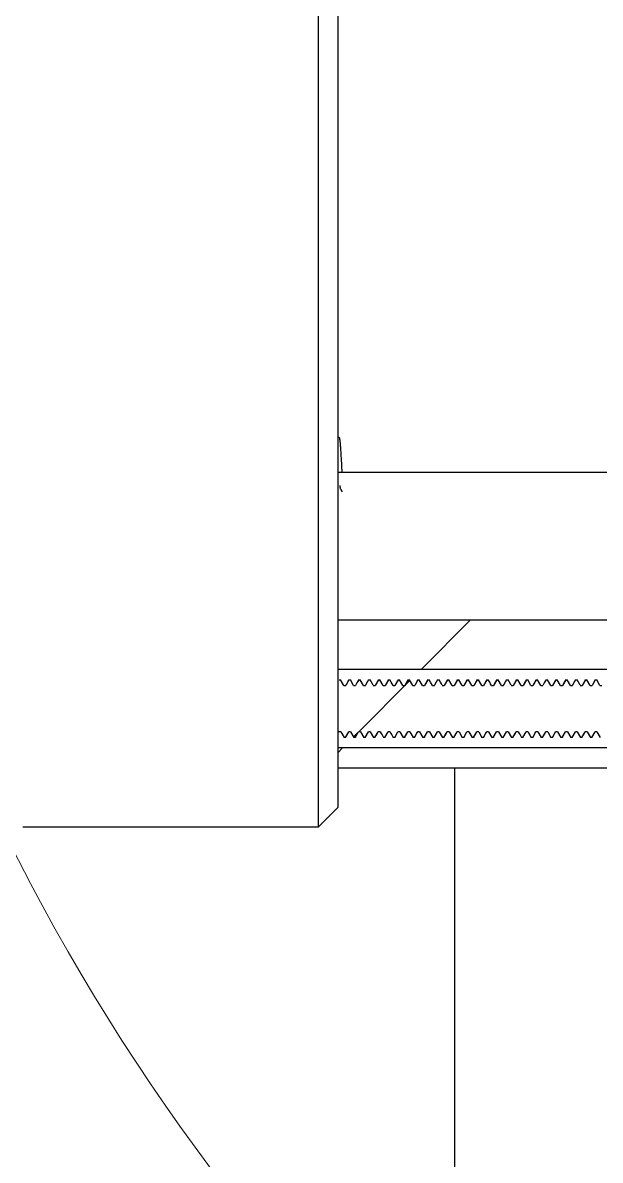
# Model space of a CAD drawing. Header units: millimetres. Extents: x 2 to 1187, y 2 to 839.
# Drawn here: x 599.64 to 606.96, y 740.39 to 754.81 of the extents above; entities that cross this region are included whole.
import ezdxf

# ---------------------------------------------------------------- set-up
doc = ezdxf.new("R2010")
doc.units = ezdxf.units.MM

# ---------------------------------------------------------------- blocks, each defined once
blk = doc.blocks.new('SW_HATCH_0')
at = {"color": 0, "linetype": 'Continuous', "lineweight": 18}
for p, q in [((-68.017, 129.549), (-68.642, 128.924)), ((-68.787, 128.778), (-69.435, 128.13)), ((-69.447, 128.119), (-69.501, 128.065)), ((-69.642, 127.924), (-69.698, 127.868))]:
    blk.add_line(p, q, dxfattribs=at)

msp = doc.modelspace()

# ---------------------------------------------------------------- linework, layer by layer
at = {"color": 7, "linetype": 'Continuous', "lineweight": 25}
for p, q in [((603.6358, 749.1149), (607.2608, 749.1149)), ((603.6667, 748.8978), (603.6875, 748.862)), ((603.6358, 747.2399), (608.8858, 747.2399)), ((603.6358, 746.6149), (608.8795, 746.6149)), ((603.6481, 746.4808), (603.6659, 746.4808)), ((603.7072, 746.4097), (603.6659, 746.4812)), ((603.7072, 746.4093), (603.7318, 746.4093)), ((603.7731, 746.4802), (603.7319, 746.4089)), ((603.7382, 746.4199), (603.7319, 746.4092)), ((603.7731, 746.4808), (603.7909, 746.4808)), ((603.8322, 746.4089), (603.7909, 746.4803)), ((603.8322, 746.4093), (603.8569, 746.4093)), ((603.8981, 746.4808), (603.9159, 746.4808)), ((603.9571, 746.4091), (603.9159, 746.4805)), ((603.9572, 746.4093), (603.9819, 746.4093)), ((604.0231, 746.4814), (603.9818, 746.4098)), ((604.023, 746.4808), (604.041, 746.4808)), ((604.0822, 746.4098), (604.0409, 746.4814)), ((604.0821, 746.4093), (604.1068, 746.4093)), ((604.1172, 746.427), (604.1068, 746.4093)), ((604.1481, 746.4805), (604.1069, 746.4092)), ((604.1481, 746.4808), (604.1659, 746.4808)), ((604.2072, 746.4092), (604.1659, 746.4806)), ((604.2072, 746.4093), (604.2318, 746.4093)), ((604.2731, 746.4802), (604.2318, 746.4089)), ((604.2731, 746.4808), (604.2909, 746.4808)), ((604.3322, 746.4093), (604.3569, 746.4093)), ((604.3981, 746.4812), (604.3568, 746.4096)), ((604.3981, 746.4808), (604.416, 746.4808)), ((604.4571, 746.4096), (604.4159, 746.4811)), ((604.4572, 746.4093), (604.4818, 746.4093)), ((604.5231, 746.481), (604.4819, 746.4095)), ((604.5231, 746.4808), (604.5409, 746.4808)), ((604.5822, 746.4096), (604.5409, 746.4811)), ((604.5822, 746.4093), (604.6068, 746.4093)), ((604.6481, 746.4802), (604.6068, 746.4089)), ((604.6118, 746.4174), (604.6069, 746.4092)), ((604.6481, 746.4808), (604.6659, 746.4808)), ((604.7072, 746.4089), (604.6659, 746.4802)), ((604.7072, 746.4093), (604.7319, 746.4093)), ((604.7731, 746.4807), (604.7318, 746.4093)), ((604.7731, 746.4808), (604.7909, 746.4808)), ((604.8322, 746.4093), (604.8569, 746.4093)), ((604.8981, 746.4814), (604.8568, 746.4098)), ((604.898, 746.4808), (604.916, 746.4808)), ((604.9571, 746.4093), (604.9818, 746.4093)), ((604.9924, 746.4273), (604.9818, 746.4093)), ((605.0231, 746.4805), (604.9819, 746.4091)), ((605.0231, 746.4808), (605.0409, 746.4808)), ((605.0822, 746.4092), (605.0409, 746.4806)), ((605.0822, 746.4093), (605.1068, 746.4093)), ((605.1481, 746.4803), (605.1068, 746.4089)), ((605.1481, 746.4808), (605.1659, 746.4808)), ((605.2072, 746.4089), (605.1659, 746.4802)), ((605.2072, 746.4093), (605.2319, 746.4093)), ((605.2731, 746.4812), (605.2318, 746.4097)), ((605.2731, 746.4808), (605.291, 746.4808)), ((605.3321, 746.4096), (605.2909, 746.4811)), ((605.3322, 746.4093), (605.3568, 746.4093)), ((605.3598, 746.4145), (605.3567, 746.4093)), ((605.3981, 746.481), (605.3569, 746.4095)), ((605.3981, 746.4808), (605.4159, 746.4808)), ((605.4572, 746.4096), (605.4159, 746.4811)), ((605.4572, 746.4093), (605.4818, 746.4093)), ((605.5231, 746.4802), (605.4818, 746.4089)), ((605.4853, 746.4148), (605.482, 746.4092)), ((605.5231, 746.4808), (605.5409, 746.4808)), ((605.5822, 746.4093), (605.6069, 746.4093)), ((605.6481, 746.4808), (605.6068, 746.4093)), ((605.6481, 746.4808), (605.6659, 746.4808)), ((605.7071, 746.4092), (605.6659, 746.4807)), ((605.7072, 746.4093), (605.7319, 746.4093)), ((605.7731, 746.4813), (605.7319, 746.4098)), ((605.7732, 746.4808), (605.7909, 746.4808)), ((605.8322, 746.4098), (605.7909, 746.4814)), ((605.8321, 746.4093), (605.8568, 746.4093)), ((605.8672, 746.4269), (605.8568, 746.4093)), ((605.8981, 746.4804), (605.8569, 746.4091)), ((605.8981, 746.4808), (605.9159, 746.4808)), ((605.9572, 746.4091), (605.9159, 746.4805)), ((605.9572, 746.4093), (605.9818, 746.4093)), ((606.0231, 746.4803), (605.9818, 746.409)), ((606.0231, 746.4808), (606.0409, 746.4808)), ((606.0822, 746.4089), (606.0409, 746.4803)), ((606.0822, 746.4093), (606.1069, 746.4093)), ((606.1481, 746.4813), (606.1068, 746.4097)), ((606.1481, 746.4808), (606.166, 746.4808)), ((606.2071, 746.4097), (606.1659, 746.4812)), ((606.2072, 746.4093), (606.2318, 746.4093)), ((606.2369, 746.4182), (606.2317, 746.4093)), ((606.2731, 746.4808), (606.2909, 746.4808)), ((606.3322, 746.4095), (606.2909, 746.481)), ((606.3322, 746.4093), (606.3568, 746.4093)), ((606.3981, 746.4802), (606.3568, 746.4089)), ((606.3586, 746.412), (606.357, 746.4092)), ((606.3981, 746.4808), (606.4159, 746.4808)), ((606.4572, 746.4089), (606.4159, 746.4802)), ((606.4572, 746.4093), (606.4819, 746.4093)), ((606.5231, 746.4808), (606.4818, 746.4094)), ((606.5231, 746.4808), (606.5409, 746.4808)), ((606.5821, 746.4093), (606.5409, 746.4807)), ((606.5822, 746.4093), (606.6069, 746.4093)), ((606.6481, 746.4813), (606.6069, 746.4098)), ((606.648, 746.4808), (606.6659, 746.4808)), ((606.7072, 746.4098), (606.6659, 746.4814)), ((606.7071, 746.4093), (606.7318, 746.4093)), ((606.7417, 746.426), (606.7318, 746.4093)), ((606.7731, 746.4804), (606.7319, 746.409)), ((606.7731, 746.4808), (606.7909, 746.4808)), ((606.8322, 746.4091), (606.7909, 746.4804)), ((606.8322, 746.4093), (606.8569, 746.4093)), ((606.8981, 746.4804), (606.8568, 746.409)), ((606.8981, 746.4808), (606.9159, 746.4808)), ((606.9571, 746.409), (606.9159, 746.4803)), ((606.9572, 746.4093), (606.9819, 746.4093)), ((603.6693, 745.8205), (603.6446, 745.8205)), ((603.6694, 745.8206), (603.7106, 745.7492)), ((603.7284, 745.7491), (603.7697, 745.8205)), ((603.7943, 745.8205), (603.7696, 745.8205)), ((603.7943, 745.8209), (603.8356, 745.7496)), ((603.8899, 745.8127), (603.8946, 745.8206)), ((603.9194, 745.8205), (603.8947, 745.8205)), ((603.9193, 745.8202), (603.9606, 745.7487)), ((603.9784, 745.7488), (604.0196, 745.8203)), ((604.0443, 745.8205), (604.0197, 745.8205)), ((604.0444, 745.8202), (604.0856, 745.7487)), ((604.1034, 745.7486), (604.1447, 745.8202)), ((604.1693, 745.8205), (604.1446, 745.8205)), ((604.2284, 745.7496), (604.2697, 745.8209)), ((604.2943, 745.8205), (604.2696, 745.8205)), ((604.3534, 745.7493), (604.3946, 745.8207)), ((604.3843, 745.8028), (604.3947, 745.8205)), ((604.4194, 745.8205), (604.3947, 745.8205)), ((604.4193, 745.82), (604.4606, 745.7484)), ((604.4784, 745.7484), (604.5197, 745.82)), ((604.5443, 745.8205), (604.5196, 745.8205)), ((604.5444, 745.8207), (604.5856, 745.7493)), ((604.6034, 745.7492), (604.6447, 745.8206)), ((604.6693, 745.8205), (604.6446, 745.8205)), ((604.6693, 745.8209), (604.7106, 745.7495)), ((604.7284, 745.7496), (604.7697, 745.8209)), ((604.7634, 745.8102), (604.7696, 745.8206)), ((604.7943, 745.8205), (604.7697, 745.8205)), ((604.7943, 745.8201), (604.8356, 745.7486)), ((604.8534, 745.7487), (604.8946, 745.8202)), ((604.9193, 745.8205), (604.8947, 745.8205)), ((604.9194, 745.8203), (604.9606, 745.7488)), ((604.9784, 745.7487), (605.0197, 745.8202)), ((605.0443, 745.8205), (605.0196, 745.8205)), ((605.0443, 745.8209), (605.0856, 745.7496)), ((605.1034, 745.7496), (605.1447, 745.8209)), ((605.1693, 745.8205), (605.1446, 745.8205)), ((605.1693, 745.8205), (605.2106, 745.7491)), ((605.2284, 745.7492), (605.2696, 745.8206)), ((605.2598, 745.8036), (605.2698, 745.8205)), ((605.2944, 745.8205), (605.2697, 745.8205)), ((605.2943, 745.82), (605.3356, 745.7485)), ((605.3534, 745.7484), (605.3947, 745.82)), ((605.4193, 745.8205), (605.3946, 745.8205)), ((605.4194, 745.8207), (605.4606, 745.7494)), ((605.4784, 745.7493), (605.5197, 745.8207)), ((605.5443, 745.8205), (605.5196, 745.8205)), ((605.5443, 745.8208), (605.5856, 745.7495)), ((605.6034, 745.7496), (605.6447, 745.8209)), ((605.6372, 745.8079), (605.6446, 745.8206)), ((605.6693, 745.8205), (605.6447, 745.8205)), ((605.6693, 745.8201), (605.7106, 745.7486)), ((605.7284, 745.7486), (605.7696, 745.8202)), ((605.7943, 745.8205), (605.7697, 745.8205)), ((605.7944, 745.8204), (605.8356, 745.7489)), ((605.8534, 745.7488), (605.8947, 745.8203)), ((605.9193, 745.8205), (605.8946, 745.8205)), ((605.9784, 745.7496), (606.0197, 745.8209)), ((606.0443, 745.8205), (606.0196, 745.8205)), ((606.1034, 745.7491), (606.1446, 745.8205)), ((606.1358, 745.8052), (606.1448, 745.8205)), ((606.1694, 745.8205), (606.1447, 745.8205)), ((606.1694, 745.82), (606.2106, 745.7485)), ((606.2284, 745.7484), (606.2697, 745.82)), ((606.2943, 745.8205), (606.2696, 745.8205)), ((606.2944, 745.8208), (606.3356, 745.7494)), ((606.3534, 745.7493), (606.3947, 745.8207)), ((606.4194, 745.8205), (606.3946, 745.8205)), ((606.4193, 745.8208), (606.4606, 745.7495)), ((606.4784, 745.7495), (606.5196, 745.8209)), ((606.511, 745.8059), (606.5197, 745.8206)), ((606.5443, 745.8205), (606.5197, 745.8205)), ((606.5443, 745.8201), (606.5856, 745.7485)), ((606.6034, 745.7486), (606.6446, 745.8201)), ((606.6693, 745.8205), (606.6447, 745.8205)), ((606.6694, 745.8204), (606.7106, 745.749)), ((606.7284, 745.7489), (606.7697, 745.8203)), ((606.7943, 745.8205), (606.7696, 745.8205)), ((606.7943, 745.821), (606.8356, 745.7496)), ((606.8534, 745.7496), (606.8947, 745.821)), ((606.9193, 745.8205), (606.8947, 745.8205)), ((606.9193, 745.8204), (606.9606, 745.7489)), ((603.7284, 745.749), (603.7106, 745.749)), ((603.8534, 745.749), (603.8356, 745.749)), ((603.9784, 745.749), (603.9606, 745.749)), ((604.1034, 745.749), (604.0855, 745.749)), ((604.2284, 745.749), (604.2106, 745.749)), ((604.3534, 745.749), (604.3356, 745.749)), ((604.4785, 745.749), (604.4606, 745.749)), ((604.6034, 745.749), (604.5856, 745.749)), ((604.7284, 745.749), (604.7106, 745.749)), ((604.8534, 745.749), (604.8356, 745.749)), ((604.9784, 745.749), (604.9605, 745.749)), ((605.1034, 745.749), (605.0856, 745.749)), ((605.2284, 745.749), (605.2106, 745.749)), ((605.3535, 745.749), (605.3356, 745.749)), ((605.4784, 745.749), (605.4606, 745.749)), ((605.6034, 745.749), (605.5856, 745.749)), ((605.7284, 745.749), (605.7106, 745.749)), ((605.8534, 745.749), (605.8355, 745.749)), ((605.9784, 745.749), (605.9606, 745.749)), ((606.1034, 745.749), (606.0856, 745.749)), ((606.2285, 745.749), (606.2106, 745.749)), ((606.3534, 745.749), (606.3356, 745.749)), ((606.4784, 745.749), (606.4606, 745.749)), ((606.6034, 745.749), (606.5856, 745.749)), ((606.7284, 745.749), (606.7106, 745.749)), ((606.8534, 745.749), (606.8356, 745.749)), ((608.8795, 745.6149), (603.6358, 745.6149)), ((603.6358, 745.3649), (608.8858, 745.3649)), ((605.1109, 745.3649), (605.1109, 731.5644)), ((603.3858, 744.6149), (603.6358, 744.8649)), ((599.6358, 744.6149), (603.3858, 744.6149))]:
    msp.add_line(p, q, dxfattribs=at)
at = {"color": 7, "linetype": 'Continuous', "lineweight": 25, "flags": 128}
for points in [[(603.8981, 746.4806), (603.8863, 746.4602), (603.8745, 746.4399), (603.8568, 746.4092)], [(604.3322, 746.4089), (604.3204, 746.4292), (604.3086, 746.4496), (604.2909, 746.4802)], [(604.8321, 746.4092), (604.8204, 746.4295), (604.8086, 746.4499), (604.7909, 746.4806)], [(604.9572, 746.4098), (604.9454, 746.4302), (604.9337, 746.4506), (604.9159, 746.4814)], [(605.5822, 746.4089), (605.5704, 746.4292), (605.5586, 746.4496), (605.5409, 746.4802)], [(606.2731, 746.4809), (606.2614, 746.4605), (606.2496, 746.4401), (606.2319, 746.4094)], [(603.8534, 745.7496), (603.8652, 745.77), (603.877, 745.7903), (603.8947, 745.8209)], [(604.1694, 745.8209), (604.1811, 745.8006), (604.1929, 745.7802), (604.2106, 745.7496)], [(604.2943, 745.8206), (604.3061, 745.8002), (604.3178, 745.7799), (604.3356, 745.7492)], [(605.9193, 745.821), (605.9311, 745.8006), (605.9429, 745.7802), (605.9606, 745.7496)], [(606.0443, 745.8205), (606.0561, 745.8001), (606.0678, 745.7797), (606.0856, 745.749)]]:
    msp.add_lwpolyline(points, dxfattribs=at)
at = {"color": 7, "linetype": 'Continuous', "lineweight": 18}
msp.add_circle((623.8858, 756.6149), 27.2907, dxfattribs=at)
at = {"color": 7, "linetype": 'Continuous', "lineweight": 25}
for points in [[(603.3858, 744.6149), (603.3858, 744.6347), (603.3858, 744.6743), (603.3858, 744.9931), (603.3858, 745.496), (603.3858, 746.1931), (603.3858, 747.0674), (603.3858, 748.1054), (603.3858, 749.2889), (603.3858, 750.5977), (603.3858, 752.0096), (603.3858, 753.5002), (603.3858, 755.0441), (603.3858, 756.0913), (603.3858, 756.6149)], [(603.6358, 744.8649), (603.6358, 744.8843), (603.6358, 744.9231), (603.6358, 745.2352), (603.6358, 745.7276), (603.6358, 746.4102), (603.6358, 747.2663), (603.6358, 748.2827), (603.6358, 749.4415), (603.6358, 750.7231), (603.6358, 752.1055), (603.6358, 753.5651), (603.6358, 755.0768), (603.6358, 756.1022), (603.6358, 756.6149)]]:
    msp.add_open_spline(points, degree=3, dxfattribs=at)
for points, knots in [([(603.6465, 749.5548), (603.6466, 749.5551), (603.6489, 749.5632), (603.6536, 749.5457), (603.6595, 749.4995), (603.6647, 749.434), (603.669, 749.3703), (603.6734, 749.2941), (603.6781, 749.2091), (603.6814, 749.1468), (603.6831, 749.1166), (603.6832, 749.1149)], [0, 0, 0, 0, 0.0065014, 0.1828945, 0.3832212, 0.4928843, 0.6085898, 0.7303342, 0.8581136, 0.991924, 1, 1, 1, 1]), ([(603.6577, 748.9425), (603.6603, 748.922), (603.6633, 748.8988), (603.6663, 748.9006), (603.6666, 748.9008)], [0, 0, 0, 0, 0.8794015, 1, 1, 1, 1]), ([(603.7685, 746.4688), (603.7688, 746.4707), (603.7703, 746.4819), (603.7718, 746.4813), (603.7731, 746.4808)], [0, 0, 0, 0, 0.1689173, 1, 1, 1, 1]), ([(603.8963, 746.479), (603.8894, 746.467), (603.8759, 746.4438), (603.8624, 746.4206), (603.8559, 746.4093)], [0, 0, 0, 0, 0.515997, 1, 1, 1, 1]), ([(604.0213, 746.4799), (604.0144, 746.4679), (604.0008, 746.4444), (603.9871, 746.4209), (603.9805, 746.4093)], [0, 0, 0, 0, 0.5102183, 1, 1, 1, 1]), ([(604.1435, 746.4689), (604.1438, 746.4707), (604.1453, 746.4819), (604.1468, 746.4813), (604.1481, 746.4808)], [0, 0, 0, 0, 0.1675019, 1, 1, 1, 1]), ([(604.2685, 746.469), (604.2688, 746.4708), (604.2703, 746.4819), (604.2718, 746.4813), (604.2731, 746.4808)], [0, 0, 0, 0, 0.1620294, 1, 1, 1, 1]), ([(604.3964, 746.4796), (604.3895, 746.4676), (604.3759, 746.4442), (604.3623, 746.4208), (604.3557, 746.4093)], [0, 0, 0, 0, 0.5121668, 1, 1, 1, 1]), ([(604.5211, 746.4795), (604.5142, 746.4675), (604.5006, 746.4441), (604.487, 746.4207), (604.4804, 746.4093)], [0, 0, 0, 0, 0.5122635, 1, 1, 1, 1]), ([(604.6435, 746.4688), (604.6438, 746.4707), (604.6453, 746.4819), (604.6468, 746.4813), (604.6481, 746.4808)], [0, 0, 0, 0, 0.1685839, 1, 1, 1, 1]), ([(604.7714, 746.479), (604.7644, 746.4671), (604.7509, 746.4438), (604.7374, 746.4206), (604.7309, 746.4093)], [0, 0, 0, 0, 0.5154826, 1, 1, 1, 1]), ([(604.8963, 746.4799), (604.8894, 746.4679), (604.8757, 746.4444), (604.8621, 746.4209), (604.8554, 746.4093)], [0, 0, 0, 0, 0.5101753, 1, 1, 1, 1]), ([(605.0185, 746.4689), (605.0188, 746.4707), (605.0203, 746.4819), (605.0218, 746.4813), (605.0231, 746.4808)], [0, 0, 0, 0, 0.1680176, 1, 1, 1, 1]), ([(605.1436, 746.469), (605.1438, 746.4708), (605.1453, 746.482), (605.1468, 746.4813), (605.1481, 746.4808)], [0, 0, 0, 0, 0.1605143, 1, 1, 1, 1]), ([(605.2714, 746.4796), (605.2645, 746.4677), (605.2509, 746.4442), (605.2373, 746.4208), (605.2306, 746.4093)], [0, 0, 0, 0, 0.5117099, 1, 1, 1, 1]), ([(605.3935, 746.4684), (605.3946, 746.4732), (605.3961, 746.4804), (605.3976, 746.4807), (605.3981, 746.4808)], [0, 0, 0, 0, 0.6659213, 1, 1, 1, 1]), ([(605.5185, 746.4688), (605.5188, 746.4707), (605.5203, 746.4819), (605.5218, 746.4813), (605.5231, 746.4808)], [0, 0, 0, 0, 0.168021, 1, 1, 1, 1]), ([(605.6464, 746.4791), (605.6394, 746.4671), (605.6259, 746.4439), (605.6124, 746.4206), (605.6059, 746.4093)], [0, 0, 0, 0, 0.5149501, 1, 1, 1, 1]), ([(605.7713, 746.4798), (605.7643, 746.4678), (605.7507, 746.4443), (605.7371, 746.4208), (605.7304, 746.4093)], [0, 0, 0, 0, 0.5102304, 1, 1, 1, 1]), ([(605.8935, 746.4688), (605.8938, 746.4707), (605.8953, 746.4819), (605.8968, 746.4813), (605.8981, 746.4808)], [0, 0, 0, 0, 0.16853075, 1, 1, 1, 1]), ([(606.0213, 746.4787), (606.0143, 746.4667), (606.0009, 746.4436), (605.9874, 746.4205), (605.981, 746.4093)], [0, 0, 0, 0, 0.5178275, 1, 1, 1, 1]), ([(606.1464, 746.4797), (606.1394, 746.4677), (606.1259, 746.4443), (606.1123, 746.4208), (606.1056, 746.4093)], [0, 0, 0, 0, 0.5112964, 1, 1, 1, 1]), ([(606.2686, 746.469), (606.2688, 746.4708), (606.2703, 746.4819), (606.2718, 746.4813), (606.2731, 746.4808)], [0, 0, 0, 0, 0.1644061, 1, 1, 1, 1]), ([(606.3935, 746.4688), (606.3938, 746.4707), (606.3953, 746.4819), (606.3968, 746.4813), (606.3981, 746.4808)], [0, 0, 0, 0, 0.16724401, 1, 1, 1, 1]), ([(606.5214, 746.4792), (606.5144, 746.4672), (606.5009, 746.4439), (606.4874, 746.4207), (606.4808, 746.4093)], [0, 0, 0, 0, 0.5144076, 1, 1, 1, 1]), ([(606.6462, 746.4798), (606.6393, 746.4678), (606.6257, 746.4443), (606.6121, 746.4208), (606.6054, 746.4093)], [0, 0, 0, 0, 0.5103936, 1, 1, 1, 1]), ([(606.7685, 746.4688), (606.7688, 746.4707), (606.7703, 746.4819), (606.7718, 746.4813), (606.7731, 746.4808)], [0, 0, 0, 0, 0.16826043, 1, 1, 1, 1]), ([(606.8963, 746.4787), (606.8893, 746.4668), (606.8759, 746.4436), (606.8625, 746.4205), (606.856, 746.4093)], [0, 0, 0, 0, 0.517469, 1, 1, 1, 1]), ([(603.7301, 745.7508), (603.7371, 745.7627), (603.7506, 745.786), (603.7641, 745.8092), (603.7706, 745.8205)], [0, 0, 0, 0, 0.5154299, 1, 1, 1, 1]), ([(603.9804, 745.7503), (603.9873, 745.7623), (604.0009, 745.7857), (604.0145, 745.8091), (604.0211, 745.8205)], [0, 0, 0, 0, 0.512318, 1, 1, 1, 1]), ([(604.1051, 745.7502), (604.1121, 745.7622), (604.1256, 745.7856), (604.1392, 745.809), (604.1458, 745.8205)], [0, 0, 0, 0, 0.5121193, 1, 1, 1, 1]), ([(604.4802, 745.7499), (604.4871, 745.7619), (604.5007, 745.7855), (604.5144, 745.809), (604.521, 745.8205)], [0, 0, 0, 0, 0.5102099, 1, 1, 1, 1]), ([(604.6052, 745.7508), (604.6121, 745.7628), (604.6256, 745.786), (604.6391, 745.8092), (604.6456, 745.8205)], [0, 0, 0, 0, 0.51594652, 1, 1, 1, 1]), ([(604.8554, 745.7502), (604.8623, 745.7622), (604.8759, 745.7856), (604.8895, 745.809), (604.8961, 745.8205)], [0, 0, 0, 0, 0.5117834, 1, 1, 1, 1]), ([(604.9801, 745.7503), (604.9871, 745.7623), (605.0006, 745.7857), (605.0142, 745.8091), (605.0208, 745.8205)], [0, 0, 0, 0, 0.5126078, 1, 1, 1, 1]), ([(605.3552, 745.75), (605.3621, 745.762), (605.3757, 745.7855), (605.3893, 745.809), (605.396, 745.8205)], [0, 0, 0, 0, 0.510333, 1, 1, 1, 1]), ([(605.4802, 745.7509), (605.4871, 745.7629), (605.5006, 745.7861), (605.5141, 745.8093), (605.5206, 745.8205)], [0, 0, 0, 0, 0.5164384, 1, 1, 1, 1]), ([(605.7303, 745.7502), (605.7373, 745.7621), (605.7509, 745.7856), (605.7645, 745.809), (605.7711, 745.8205)], [0, 0, 0, 0, 0.5112753, 1, 1, 1, 1]), ([(605.8551, 745.7504), (605.8621, 745.7624), (605.8756, 745.7857), (605.8892, 745.8091), (605.8958, 745.8205)], [0, 0, 0, 0, 0.5131232, 1, 1, 1, 1]), ([(606.2301, 745.75), (606.2371, 745.762), (606.2507, 745.7855), (606.2643, 745.809), (606.271, 745.8205)], [0, 0, 0, 0, 0.5105366, 1, 1, 1, 1]), ([(606.3552, 745.751), (606.3621, 745.763), (606.3756, 745.7861), (606.3891, 745.8093), (606.3956, 745.8205)], [0, 0, 0, 0, 0.51689832, 1, 1, 1, 1]), ([(606.6053, 745.7501), (606.6123, 745.7621), (606.6258, 745.7855), (606.6394, 745.809), (606.6461, 745.8205)], [0, 0, 0, 0, 0.51081678, 1, 1, 1, 1]), ([(606.7301, 745.7505), (606.7371, 745.7625), (606.7506, 745.7858), (606.7641, 745.8091), (606.7707, 745.8205)], [0, 0, 0, 0, 0.5136567, 1, 1, 1, 1]), ([(603.858, 745.7604), (603.8578, 745.759), (603.8563, 745.7477), (603.8547, 745.7484), (603.8534, 745.749)], [0, 0, 0, 0, 0.1220949, 1, 1, 1, 1]), ([(604.2329, 745.7602), (604.2328, 745.7589), (604.2313, 745.7477), (604.2297, 745.7484), (604.2284, 745.749)], [0, 0, 0, 0, 0.1146752, 1, 1, 1, 1]), ([(604.3579, 745.7603), (604.3578, 745.759), (604.3562, 745.7477), (604.3547, 745.7484), (604.3534, 745.749)], [0, 0, 0, 0, 0.1224919, 1, 1, 1, 1]), ([(604.733, 745.7604), (604.7328, 745.759), (604.7313, 745.7477), (604.7297, 745.7484), (604.7284, 745.749)], [0, 0, 0, 0, 0.1226884, 1, 1, 1, 1]), ([(605.108, 745.7602), (605.1078, 745.7589), (605.1063, 745.7477), (605.1047, 745.7484), (605.1034, 745.749)], [0, 0, 0, 0, 0.11613841, 1, 1, 1, 1]), ([(605.2329, 745.7603), (605.2328, 745.7589), (605.2312, 745.7477), (605.2297, 745.7484), (605.2284, 745.749)], [0, 0, 0, 0, 0.1221774, 1, 1, 1, 1]), ([(605.608, 745.7604), (605.6078, 745.759), (605.6063, 745.7477), (605.6048, 745.7484), (605.6034, 745.749)], [0, 0, 0, 0, 0.1230492, 1, 1, 1, 1]), ([(605.983, 745.7603), (605.9828, 745.7589), (605.9813, 745.7477), (605.9797, 745.7484), (605.9784, 745.749)], [0, 0, 0, 0, 0.1175369, 1, 1, 1, 1]), ([(606.1079, 745.7603), (606.1078, 745.7589), (606.1062, 745.7477), (606.1047, 745.7484), (606.1034, 745.749)], [0, 0, 0, 0, 0.1218154, 1, 1, 1, 1]), ([(606.483, 745.7604), (606.4828, 745.759), (606.4813, 745.7477), (606.4798, 745.7484), (606.4784, 745.749)], [0, 0, 0, 0, 0.123158, 1, 1, 1, 1]), ([(606.858, 745.7603), (606.8578, 745.759), (606.8563, 745.7477), (606.8547, 745.7484), (606.8534, 745.749)], [0, 0, 0, 0, 0.1188397, 1, 1, 1, 1])]:
    msp.add_open_spline(points, degree=3, knots=knots, dxfattribs=at)

# ---------------------------------------------------------------- block references
at = {"color": 7, "linetype": 'Continuous', "lineweight": 18}
msp.add_blockref('SW_HATCH_0', (673.3338, 617.6913), dxfattribs=at)

doc.saveas('drawing.dxf')
